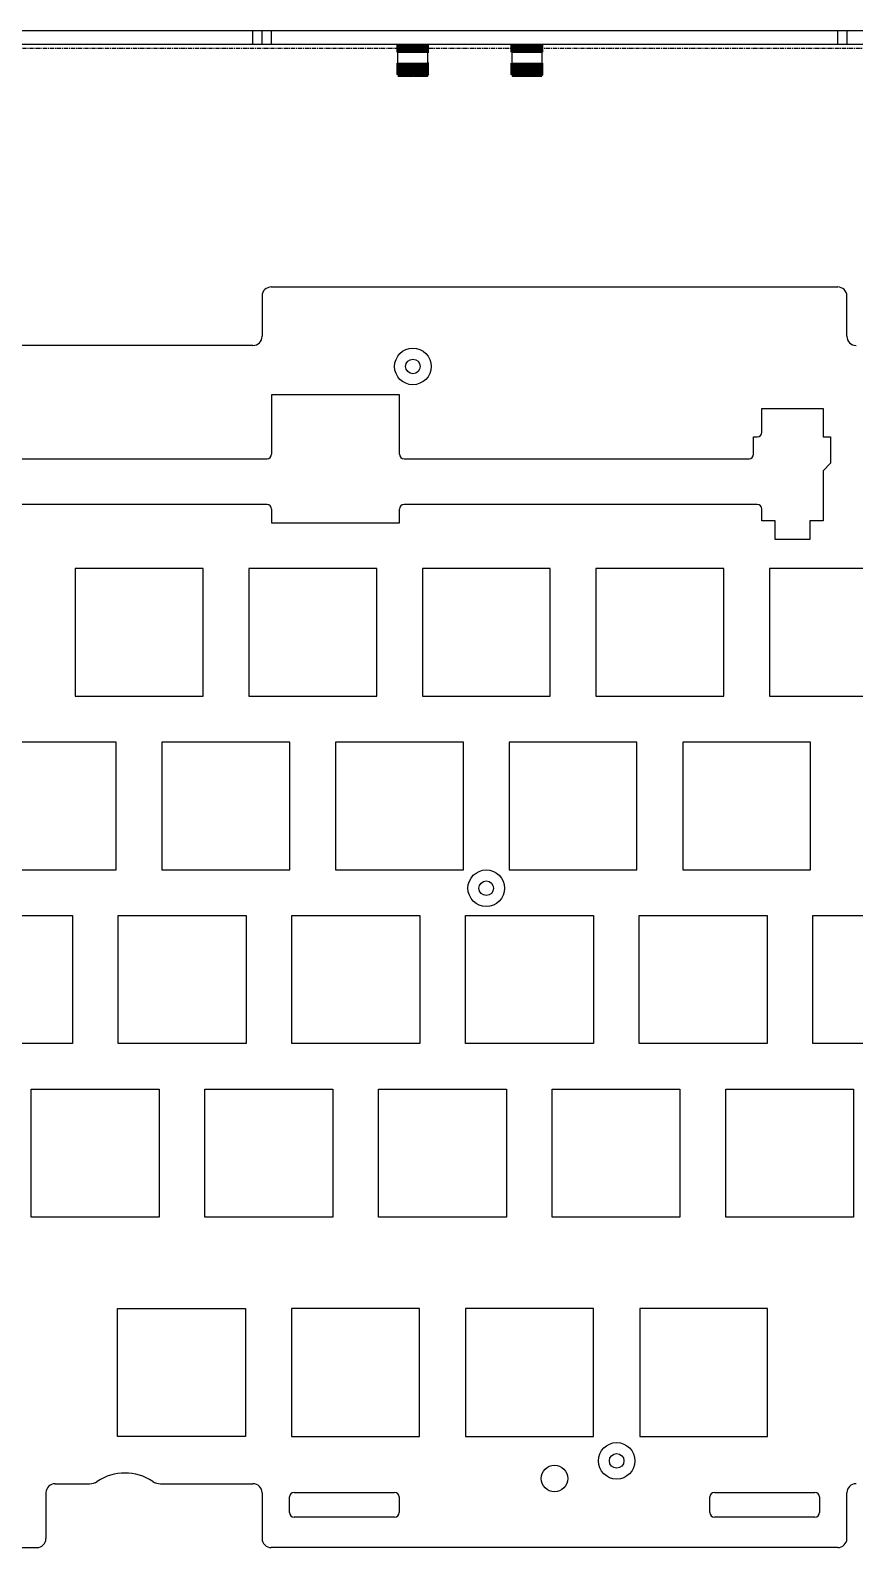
# Model space of a CAD drawing. Header units: inches. Extents: x -570 to -202, y 756 to 1133.
# Drawn here: x -467.9 to -377.7, y 755.7 to 921.8 of the extents above; entities that cross this region are included whole.
import ezdxf

# ---------------------------------------------------------------- set-up
doc = ezdxf.new("R2010")
doc.units = ezdxf.units.IN
doc.header["$LTSCALE"] = 1.21
doc.header["$MEASUREMENT"] = 0
doc.linetypes.add('CENTER', pattern=[0.6, 0.375, -0.075, 0.075, -0.075])
doc.layers.get('0').update_dxf_attribs({"linetype": 'CONTINUOUS'})

msp = doc.modelspace()

# ---------------------------------------------------------------- linework, layer by layer
at = {"color": 7, "linetype": 'Continuous'}
for p, q in [((-569.948, 921.779), (-251.268, 921.779)), ((-443.583, 920.279), (-443.583, 921.779)), ((-442.583, 920.279), (-442.583, 921.779)), ((-441.583, 921.779), (-441.583, 920.279)), ((-379.583, 920.279), (-379.583, 921.779)), ((-378.583, 921.779), (-378.583, 920.279)), ((-569.948, 920.279), (-251.268, 920.279)), ((-427.814, 919.379), (-427.814, 920.279)), ((-427.778, 919.379), (-427.778, 920.279)), ((-427.723, 916.929), (-427.723, 920.279)), ((-427.71, 920.279), (-427.71, 919.379)), ((-427.65, 919.379), (-427.65, 920.279)), ((-427.634, 920.279), (-427.634, 919.379)), ((-427.56, 919.379), (-427.56, 920.279)), ((-427.54, 920.279), (-427.54, 919.379)), ((-427.454, 919.379), (-427.454, 920.279)), ((-427.431, 920.279), (-427.431, 919.379)), ((-427.333, 919.379), (-427.333, 920.279)), ((-427.307, 920.279), (-427.307, 919.379)), ((-427.198, 919.379), (-427.198, 920.279)), ((-427.17, 920.279), (-427.17, 919.379)), ((-427.051, 919.379), (-427.051, 920.279)), ((-427.021, 920.279), (-427.021, 919.379)), ((-426.893, 919.379), (-426.893, 920.279)), ((-426.861, 920.279), (-426.861, 919.379)), ((-426.727, 919.379), (-426.727, 920.279)), ((-426.693, 920.279), (-426.693, 919.379)), ((-426.553, 919.379), (-426.553, 920.279)), ((-426.518, 920.279), (-426.518, 919.379)), ((-426.374, 919.379), (-426.374, 920.279)), ((-426.339, 920.279), (-426.339, 919.379)), ((-426.192, 919.379), (-426.192, 920.279)), ((-426.156, 920.279), (-426.156, 919.379)), ((-426.009, 919.379), (-426.009, 920.279)), ((-425.973, 920.279), (-425.973, 919.379)), ((-425.827, 919.379), (-425.827, 920.279)), ((-425.791, 920.279), (-425.791, 919.379)), ((-425.647, 919.379), (-425.647, 920.279)), ((-425.612, 920.279), (-425.612, 919.379)), ((-425.473, 919.379), (-425.473, 920.279)), ((-425.439, 920.279), (-425.439, 919.379)), ((-425.304, 919.379), (-425.304, 920.279)), ((-425.272, 920.279), (-425.272, 919.379)), ((-425.145, 919.379), (-425.145, 920.279)), ((-425.114, 920.279), (-425.114, 919.379)), ((-425.098, 920.279), (-425.098, 919.972)), ((-424.996, 919.379), (-424.996, 920.279)), ((-424.967, 920.279), (-424.967, 919.379)), ((-424.858, 919.379), (-424.858, 920.279)), ((-424.833, 920.279), (-424.833, 919.379)), ((-424.734, 919.379), (-424.734, 920.279)), ((-424.711, 920.279), (-424.711, 919.379)), ((-424.625, 919.379), (-424.625, 920.279)), ((-424.605, 920.279), (-424.605, 919.379)), ((-424.532, 919.379), (-424.532, 920.279)), ((-424.515, 920.279), (-424.515, 919.379)), ((-424.456, 919.379), (-424.456, 920.279)), ((-424.443, 916.929), (-424.443, 920.279)), ((-424.397, 919.379), (-424.397, 920.279)), ((-424.357, 919.379), (-424.357, 920.279)), ((-415.314, 919.379), (-415.314, 920.279)), ((-415.278, 919.379), (-415.278, 920.279)), ((-415.223, 916.929), (-415.223, 920.279)), ((-415.21, 920.279), (-415.21, 919.379)), ((-415.15, 919.379), (-415.15, 920.279)), ((-415.134, 920.279), (-415.134, 919.379)), ((-415.06, 919.379), (-415.06, 920.279)), ((-415.04, 920.279), (-415.04, 919.379)), ((-414.954, 919.379), (-414.954, 920.279)), ((-414.931, 920.279), (-414.931, 919.379)), ((-414.833, 919.379), (-414.833, 920.279)), ((-414.807, 920.279), (-414.807, 919.379)), ((-414.698, 919.379), (-414.698, 920.279)), ((-414.67, 920.279), (-414.67, 919.379)), ((-414.551, 919.379), (-414.551, 920.279)), ((-414.521, 920.279), (-414.521, 919.379)), ((-414.393, 919.379), (-414.393, 920.279)), ((-414.361, 920.279), (-414.361, 919.379)), ((-414.227, 919.379), (-414.227, 920.279)), ((-414.193, 920.279), (-414.193, 919.379)), ((-414.053, 919.379), (-414.053, 920.279)), ((-414.018, 920.279), (-414.018, 919.379)), ((-413.874, 919.379), (-413.874, 920.279)), ((-413.839, 920.279), (-413.839, 919.379)), ((-413.692, 919.379), (-413.692, 920.279)), ((-413.656, 920.279), (-413.656, 919.379)), ((-413.509, 919.379), (-413.509, 920.279)), ((-413.473, 920.279), (-413.473, 919.379)), ((-413.327, 919.379), (-413.327, 920.279)), ((-413.291, 920.279), (-413.291, 919.379)), ((-413.147, 919.379), (-413.147, 920.279)), ((-413.112, 920.279), (-413.112, 919.379)), ((-412.973, 919.379), (-412.973, 920.279)), ((-412.939, 920.279), (-412.939, 919.379)), ((-412.804, 919.379), (-412.804, 920.279)), ((-412.772, 920.279), (-412.772, 919.379)), ((-412.645, 919.379), (-412.645, 920.279)), ((-412.614, 920.279), (-412.614, 919.379)), ((-412.496, 919.379), (-412.496, 920.279)), ((-412.467, 920.279), (-412.467, 919.379)), ((-412.358, 919.379), (-412.358, 920.279)), ((-412.333, 920.279), (-412.333, 919.379)), ((-412.234, 919.379), (-412.234, 920.279)), ((-412.211, 920.279), (-412.211, 919.379)), ((-412.125, 919.379), (-412.125, 920.279)), ((-412.105, 920.279), (-412.105, 919.379)), ((-412.032, 919.379), (-412.032, 920.279)), ((-412.015, 920.279), (-412.015, 919.379)), ((-411.956, 919.379), (-411.956, 920.279)), ((-411.943, 916.929), (-411.943, 920.279)), ((-411.897, 919.379), (-411.897, 920.279)), ((-411.857, 919.379), (-411.857, 920.279)), ((-427.814, 919.379), (-427.808, 919.379)), ((-427.768, 919.379), (-424.605, 919.379)), ((-424.579, 919.379), (-424.397, 919.379)), ((-424.357, 919.379), (-424.352, 919.379)), ((-415.314, 919.379), (-415.308, 919.379)), ((-415.268, 919.379), (-415.087, 919.379)), ((-415.06, 919.379), (-411.897, 919.379)), ((-411.857, 919.379), (-411.852, 919.379)), ((-427.814, 916.929), (-427.814, 918.179)), ((-427.808, 918.179), (-427.814, 918.179)), ((-427.814, 916.929), (-427.808, 916.929)), ((-427.778, 916.929), (-427.778, 918.179)), ((-427.778, 918.179), (-424.397, 918.179)), ((-427.778, 916.929), (-427.768, 916.929)), ((-427.723, 916.929), (-427.71, 916.929)), ((-427.683, 916.779), (-427.717, 916.813)), ((-427.71, 918.179), (-427.71, 916.929)), ((-427.683, 916.779), (-424.483, 916.779)), ((-427.65, 916.929), (-427.65, 918.179)), ((-427.65, 916.929), (-427.634, 916.929)), ((-427.634, 918.179), (-427.634, 916.929)), ((-427.56, 916.929), (-427.56, 918.179)), ((-427.56, 916.929), (-427.54, 916.929)), ((-427.54, 918.179), (-427.54, 916.929)), ((-427.454, 916.929), (-427.454, 918.179)), ((-427.454, 916.929), (-427.431, 916.929)), ((-427.431, 918.179), (-427.431, 916.929)), ((-427.333, 916.929), (-427.333, 918.179)), ((-427.333, 916.929), (-427.307, 916.929)), ((-427.331, 916.904), (-427.333, 916.929)), ((-427.307, 918.179), (-427.307, 916.929)), ((-427.204, 916.854), (-427.198, 918.179)), ((-427.2, 916.904), (-427.198, 916.929)), ((-427.198, 916.929), (-427.17, 916.929)), ((-427.17, 918.179), (-427.17, 916.929)), ((-427.067, 916.929), (-427.067, 916.854)), ((-427.051, 916.929), (-427.051, 918.179)), ((-427.051, 916.929), (-427.021, 916.929)), ((-427.021, 918.179), (-427.021, 916.929)), ((-426.893, 916.929), (-426.893, 918.179)), ((-426.893, 916.929), (-426.861, 916.929)), ((-426.861, 918.179), (-426.861, 916.929)), ((-426.727, 916.929), (-426.727, 918.179)), ((-426.727, 916.929), (-426.693, 916.929)), ((-426.693, 918.179), (-426.693, 916.929)), ((-426.553, 916.929), (-426.553, 918.179)), ((-426.553, 916.929), (-426.518, 916.929)), ((-426.518, 918.179), (-426.518, 916.929)), ((-426.374, 916.929), (-426.374, 918.179)), ((-426.374, 916.929), (-426.339, 916.929)), ((-426.339, 918.179), (-426.339, 916.929)), ((-426.192, 916.929), (-426.192, 918.179)), ((-426.192, 916.929), (-426.156, 916.929)), ((-426.156, 918.179), (-426.156, 916.929)), ((-426.009, 916.929), (-426.009, 918.179)), ((-426.009, 916.929), (-425.973, 916.929)), ((-425.973, 918.179), (-425.973, 916.929)), ((-425.827, 916.929), (-425.827, 918.179)), ((-425.827, 916.929), (-425.791, 916.929)), ((-425.791, 918.179), (-425.791, 916.929)), ((-425.647, 916.929), (-425.647, 918.179)), ((-425.647, 916.929), (-425.612, 916.929)), ((-425.612, 918.179), (-425.612, 916.929)), ((-425.473, 916.929), (-425.473, 918.179)), ((-425.473, 916.929), (-425.439, 916.929)), ((-425.439, 918.179), (-425.439, 916.929)), ((-425.304, 916.929), (-425.304, 918.179)), ((-425.304, 916.929), (-425.272, 916.929)), ((-425.272, 918.179), (-425.272, 916.929)), ((-425.145, 916.929), (-425.145, 918.179)), ((-425.145, 916.929), (-425.114, 916.929)), ((-425.114, 918.179), (-425.114, 916.929)), ((-425.098, 916.929), (-425.098, 916.854)), ((-424.996, 916.929), (-424.996, 918.179)), ((-424.996, 916.929), (-424.967, 916.929)), ((-424.967, 918.179), (-424.962, 916.854)), ((-424.967, 916.929), (-424.964, 916.879)), ((-424.964, 916.879), (-424.962, 916.854)), ((-424.858, 916.929), (-424.858, 918.179)), ((-424.858, 916.929), (-424.833, 916.929)), ((-424.836, 916.879), (-424.838, 916.854)), ((-424.833, 916.929), (-424.836, 916.879)), ((-424.833, 918.179), (-424.833, 916.929)), ((-424.734, 916.929), (-424.734, 918.179)), ((-424.734, 916.929), (-424.711, 916.929)), ((-424.711, 918.179), (-424.711, 916.929)), ((-424.625, 916.929), (-424.625, 918.179)), ((-424.625, 916.929), (-424.605, 916.929)), ((-424.605, 918.179), (-424.605, 916.929)), ((-424.532, 916.929), (-424.532, 918.179)), ((-424.532, 916.929), (-424.515, 916.929)), ((-424.515, 918.179), (-424.515, 916.929)), ((-424.483, 916.779), (-424.449, 916.813)), ((-424.456, 916.929), (-424.456, 918.179)), ((-424.456, 916.929), (-424.443, 916.929)), ((-424.397, 916.929), (-424.397, 918.179)), ((-424.397, 916.929), (-424.388, 916.929)), ((-424.357, 916.929), (-424.357, 918.179)), ((-424.352, 918.179), (-424.357, 918.179)), ((-424.357, 916.929), (-424.352, 916.929)), ((-415.314, 916.929), (-415.314, 918.179)), ((-415.308, 918.179), (-415.314, 918.179)), ((-415.314, 916.929), (-415.308, 916.929)), ((-415.278, 916.929), (-415.278, 918.179)), ((-415.278, 918.179), (-411.897, 918.179)), ((-415.278, 916.929), (-415.268, 916.929)), ((-415.223, 916.929), (-415.21, 916.929)), ((-415.183, 916.779), (-415.217, 916.813)), ((-415.21, 918.179), (-415.21, 916.929)), ((-415.183, 916.779), (-411.983, 916.779)), ((-415.15, 916.929), (-415.15, 918.179)), ((-415.15, 916.929), (-415.134, 916.929)), ((-415.134, 918.179), (-415.134, 916.929)), ((-415.06, 916.929), (-415.06, 918.179)), ((-415.06, 916.929), (-415.04, 916.929)), ((-415.04, 918.179), (-415.04, 916.929)), ((-414.954, 916.929), (-414.954, 918.179)), ((-414.954, 916.929), (-414.931, 916.929)), ((-414.931, 918.179), (-414.931, 916.929)), ((-414.833, 916.929), (-414.833, 918.179)), ((-414.833, 916.929), (-414.807, 916.929)), ((-414.831, 916.904), (-414.833, 916.929)), ((-414.807, 918.179), (-414.807, 916.929)), ((-414.704, 916.854), (-414.698, 918.179)), ((-414.7, 916.904), (-414.698, 916.929)), ((-414.698, 916.929), (-414.67, 916.929)), ((-414.67, 918.179), (-414.67, 916.929)), ((-414.567, 916.929), (-414.567, 916.854)), ((-414.551, 916.929), (-414.551, 918.179)), ((-414.551, 916.929), (-414.521, 916.929)), ((-414.521, 918.179), (-414.521, 916.929)), ((-414.393, 916.929), (-414.393, 918.179)), ((-414.393, 916.929), (-414.361, 916.929)), ((-414.361, 918.179), (-414.361, 916.929)), ((-414.227, 916.929), (-414.227, 918.179)), ((-414.227, 916.929), (-414.193, 916.929)), ((-414.193, 918.179), (-414.193, 916.929)), ((-414.053, 916.929), (-414.053, 918.179)), ((-414.053, 916.929), (-414.018, 916.929)), ((-414.018, 918.179), (-414.018, 916.929)), ((-413.874, 916.929), (-413.874, 918.179)), ((-413.874, 916.929), (-413.839, 916.929)), ((-413.839, 918.179), (-413.839, 916.929)), ((-413.692, 916.929), (-413.692, 918.179)), ((-413.692, 916.929), (-413.656, 916.929)), ((-413.656, 918.179), (-413.656, 916.929)), ((-413.509, 916.929), (-413.509, 918.179)), ((-413.509, 916.929), (-413.473, 916.929)), ((-413.473, 918.179), (-413.473, 916.929)), ((-413.327, 916.929), (-413.327, 918.179)), ((-413.327, 916.929), (-413.291, 916.929)), ((-413.291, 918.179), (-413.291, 916.929)), ((-413.147, 916.929), (-413.147, 918.179)), ((-413.147, 916.929), (-413.112, 916.929)), ((-413.112, 918.179), (-413.112, 916.929)), ((-412.973, 916.929), (-412.973, 918.179)), ((-412.973, 916.929), (-412.939, 916.929)), ((-412.939, 918.179), (-412.939, 916.929)), ((-412.804, 916.929), (-412.804, 918.179)), ((-412.804, 916.929), (-412.772, 916.929)), ((-412.772, 918.179), (-412.772, 916.929)), ((-412.645, 916.929), (-412.645, 918.179)), ((-412.645, 916.929), (-412.614, 916.929)), ((-412.614, 918.179), (-412.614, 916.929)), ((-412.598, 916.929), (-412.598, 916.854)), ((-412.496, 916.929), (-412.496, 918.179)), ((-412.496, 916.929), (-412.467, 916.929)), ((-412.467, 918.179), (-412.462, 916.854)), ((-412.467, 916.929), (-412.464, 916.879)), ((-412.464, 916.879), (-412.462, 916.854)), ((-412.358, 916.929), (-412.358, 918.179)), ((-412.358, 916.929), (-412.333, 916.929)), ((-412.336, 916.879), (-412.338, 916.854)), ((-412.333, 916.929), (-412.336, 916.879)), ((-412.333, 918.179), (-412.333, 916.929)), ((-412.234, 916.929), (-412.234, 918.179)), ((-412.234, 916.929), (-412.211, 916.929)), ((-412.211, 918.179), (-412.211, 916.929)), ((-412.125, 916.929), (-412.125, 918.179)), ((-412.125, 916.929), (-412.105, 916.929)), ((-412.105, 918.179), (-412.105, 916.929)), ((-412.032, 916.929), (-412.032, 918.179)), ((-412.032, 916.929), (-412.015, 916.929)), ((-412.015, 918.179), (-412.015, 916.929)), ((-411.983, 916.779), (-411.949, 916.813)), ((-411.956, 916.929), (-411.956, 918.179)), ((-411.956, 916.929), (-411.943, 916.929)), ((-411.897, 916.929), (-411.897, 918.179)), ((-411.897, 916.929), (-411.888, 916.929)), ((-411.857, 916.929), (-411.857, 918.179)), ((-411.852, 918.179), (-411.857, 918.179)), ((-411.857, 916.929), (-411.852, 916.929)), ((-441.583, 893.695), (-379.583, 893.695)), ((-442.583, 892.695), (-442.583, 888.295)), ((-378.583, 888.295), (-378.583, 892.695)), ((-443.583, 887.295), (-483.083, 887.295)), ((-441.543, 881.895), (-441.543, 875.395)), ((-427.543, 881.895), (-441.543, 881.895)), ((-427.543, 875.395), (-427.543, 881.895)), ((-387.893, 877.795), (-387.893, 880.395)), ((-387.893, 880.395), (-381.193, 880.395)), ((-381.193, 880.395), (-381.193, 877.295)), ((-388.793, 875.395), (-388.793, 877.295)), ((-388.793, 877.295), (-388.393, 877.295)), ((-381.193, 877.295), (-380.368, 877.295)), ((-380.368, 877.295), (-380.368, 874.395)), ((-479.793, 874.895), (-442.043, 874.895)), ((-427.043, 874.895), (-389.293, 874.895)), ((-381.193, 873.57), (-380.368, 874.395)), ((-381.193, 873.57), (-381.193, 868.095)), ((-442.043, 869.895), (-480.693, 869.895)), ((-441.543, 869.395), (-441.543, 867.895)), ((-427.543, 867.895), (-427.543, 869.395)), ((-388.393, 869.895), (-427.043, 869.895)), ((-387.893, 868.095), (-387.893, 869.395)), ((-441.543, 867.895), (-427.543, 867.895)), ((-386.443, 868.095), (-387.893, 868.095)), ((-386.443, 866.045), (-386.443, 868.095)), ((-382.643, 868.095), (-382.643, 866.045)), ((-381.193, 868.095), (-382.643, 868.095)), ((-382.643, 866.045), (-386.443, 866.045)), ((-463.043, 862.895), (-463.043, 848.895)), ((-449.043, 862.895), (-463.043, 862.895)), ((-449.043, 848.895), (-449.043, 862.895)), ((-444.043, 862.895), (-444.043, 848.895)), ((-430.043, 862.895), (-444.043, 862.895)), ((-430.043, 848.895), (-430.043, 862.895)), ((-425.043, 862.895), (-425.043, 848.895)), ((-411.043, 862.895), (-425.043, 862.895)), ((-411.043, 848.895), (-411.043, 862.895)), ((-406.043, 862.895), (-406.043, 848.895)), ((-392.043, 862.895), (-406.043, 862.895)), ((-392.043, 848.895), (-392.043, 862.895)), ((-387.043, 862.895), (-387.043, 848.895)), ((-373.043, 862.895), (-387.043, 862.895)), ((-463.043, 848.895), (-449.043, 848.895)), ((-444.043, 848.895), (-430.043, 848.895)), ((-425.043, 848.895), (-411.043, 848.895)), ((-406.043, 848.895), (-392.043, 848.895)), ((-387.043, 848.895), (-373.043, 848.895)), ((-458.553, 843.895), (-472.553, 843.895)), ((-458.553, 829.895), (-458.553, 843.895)), ((-453.553, 843.895), (-453.553, 829.895)), ((-439.553, 843.895), (-453.553, 843.895)), ((-439.553, 829.895), (-439.553, 843.895)), ((-434.553, 843.895), (-434.553, 829.895)), ((-420.553, 843.895), (-434.553, 843.895)), ((-420.553, 829.895), (-420.553, 843.895)), ((-415.553, 843.895), (-415.553, 829.895)), ((-401.553, 843.895), (-415.553, 843.895)), ((-401.553, 829.895), (-401.553, 843.895)), ((-396.553, 843.895), (-396.553, 829.895)), ((-382.553, 843.895), (-396.553, 843.895)), ((-382.553, 829.895), (-382.553, 843.895)), ((-472.553, 829.895), (-458.553, 829.895)), ((-453.553, 829.895), (-439.553, 829.895)), ((-434.553, 829.895), (-420.553, 829.895)), ((-415.553, 829.895), (-401.553, 829.895)), ((-396.553, 829.895), (-382.553, 829.895)), ((-477.318, 824.895), (-463.318, 824.895)), ((-463.318, 824.895), (-463.318, 810.895)), ((-458.318, 810.895), (-458.318, 824.895)), ((-458.318, 824.895), (-444.318, 824.895)), ((-444.318, 824.895), (-444.318, 810.895)), ((-439.318, 810.895), (-439.318, 824.895)), ((-439.318, 824.895), (-425.318, 824.895)), ((-425.318, 824.895), (-425.318, 810.895)), ((-420.318, 810.895), (-420.318, 824.895)), ((-420.318, 824.895), (-406.318, 824.895)), ((-406.318, 824.895), (-406.318, 810.895)), ((-401.318, 824.895), (-387.318, 824.895)), ((-401.318, 810.895), (-401.318, 824.895)), ((-387.318, 824.895), (-387.318, 810.895)), ((-382.318, 824.895), (-368.318, 824.895)), ((-382.318, 810.895), (-382.318, 824.895)), ((-463.318, 810.895), (-477.318, 810.895)), ((-444.318, 810.895), (-458.318, 810.895)), ((-425.318, 810.895), (-439.318, 810.895)), ((-406.318, 810.895), (-420.318, 810.895)), ((-387.318, 810.895), (-401.318, 810.895)), ((-368.318, 810.895), (-382.318, 810.895)), ((-467.848, 791.895), (-467.848, 805.895)), ((-467.848, 805.895), (-453.848, 805.895)), ((-453.848, 805.895), (-453.848, 791.895)), ((-448.848, 791.895), (-448.848, 805.895)), ((-448.848, 805.895), (-434.848, 805.895)), ((-434.848, 805.895), (-434.848, 791.895)), ((-429.848, 791.895), (-429.848, 805.895)), ((-429.848, 805.895), (-415.848, 805.895)), ((-415.848, 805.895), (-415.848, 791.895)), ((-410.848, 805.895), (-396.848, 805.895)), ((-410.848, 791.895), (-410.848, 805.895)), ((-396.848, 805.895), (-396.848, 791.895)), ((-391.848, 805.895), (-377.848, 805.895)), ((-391.848, 791.895), (-391.848, 805.895)), ((-377.848, 805.895), (-377.848, 791.895)), ((-453.848, 791.895), (-467.848, 791.895)), ((-434.848, 791.895), (-448.848, 791.895)), ((-415.848, 791.895), (-429.848, 791.895)), ((-396.848, 791.895), (-410.848, 791.895)), ((-377.848, 791.895), (-391.848, 791.895)), ((-458.403, 767.895), (-458.403, 781.895)), ((-458.403, 781.895), (-444.403, 781.895)), ((-444.403, 781.895), (-444.403, 767.895)), ((-425.353, 781.895), (-439.353, 781.895)), ((-439.353, 781.895), (-439.353, 767.895)), ((-425.353, 767.895), (-425.353, 781.895)), ((-406.303, 781.895), (-420.303, 781.895)), ((-420.303, 781.895), (-420.303, 767.895)), ((-406.303, 767.895), (-406.303, 781.895)), ((-387.253, 781.895), (-401.253, 781.895)), ((-401.253, 781.895), (-401.253, 767.895)), ((-387.253, 767.895), (-387.253, 781.895)), ((-444.403, 767.895), (-458.403, 767.895)), ((-439.353, 767.895), (-425.353, 767.895)), ((-420.303, 767.895), (-406.303, 767.895)), ((-401.253, 767.895), (-387.253, 767.895)), ((-465.233, 762.728), (-461.453, 762.728)), ((-453.713, 762.728), (-443.583, 762.728)), ((-466.233, 761.728), (-466.233, 756.728)), ((-442.583, 761.728), (-442.583, 756.728)), ((-439.583, 759.578), (-439.583, 761.278)), ((-439.083, 761.778), (-428.083, 761.778)), ((-427.583, 761.278), (-427.583, 759.578)), ((-393.583, 759.578), (-393.583, 761.278)), ((-393.083, 761.778), (-382.083, 761.778)), ((-381.583, 761.278), (-381.583, 759.578)), ((-378.583, 756.728), (-378.583, 761.728)), ((-428.083, 759.078), (-439.083, 759.078)), ((-382.083, 759.078), (-393.083, 759.078)), ((-485.733, 755.728), (-467.233, 755.728)), ((-379.583, 755.728), (-441.583, 755.728))]:
    msp.add_line(p, q, dxfattribs=at)
at = {"color": 1, "linetype": 'CENTER'}
msp.add_line((-251.268, 919.779), (-569.986, 919.779), dxfattribs=at)
at = {"color": 7, "linetype": 'Continuous'}
for centre, radius in [((-426.083, 884.995), 2), ((-426.083, 884.995), 0.8), ((-418.053, 827.895), 2), ((-418.053, 827.895), 0.8), ((-403.778, 765.228), 2), ((-403.778, 765.228), 0.8), ((-410.583, 763.295), 1.45)]:
    msp.add_circle(centre, radius, dxfattribs=at)
for centre, radius, start, end in [((-542.319, 920.073), 127.752, 359.88275, 0.09238), ((-423.77, 920.386), 5.32, 220.52309, 220.88094), ((-423.605, 920.016), 5.19, 216.49244, 216.83915), ((-423.797, 921.734), 6.233, 230.42801, 231.15793), ((-423.265, 919.678), 5.238, 211.65928, 211.98358), ((-423.696, 922.018), 6.481, 231.73513, 232.45748), ((-423.704, 919.403), 4.719, 211.97674, 212.6925), ((-424.125, 921.328), 5.712, 231.16249, 231.56099), ((-422.597, 919.389), 5.62, 205.95453, 206.24049), ((-424.022, 921.595), 5.947, 232.46193, 232.85593), ((-423.119, 919.131), 5.038, 206.23413, 206.86745), ((-423.583, 922.242), 6.681, 232.68019, 233.39614), ((-423.908, 921.805), 6.136, 233.40049, 233.79076), ((-421.214, 919.16), 6.726, 199.3685, 199.5961), ((-421.643, 919.007), 6.271, 199.59742, 199.84009), ((-422.136, 918.83), 5.748, 199.83782, 200.10092), ((-423.463, 922.398), 6.821, 233.29386, 234.00524), ((-423.788, 921.951), 6.269, 234.00953, 234.39715), ((-417.701, 919.002), 9.971, 191.99551, 192.14352), ((-418.791, 918.766), 8.856, 192.13992, 192.46976), ((-423.208, 922.657), 7.117, 233.59975, 233.94292), ((-423.464, 922.307), 6.683, 233.9463, 234.31215), ((-423.665, 922.026), 6.337, 234.30914, 234.6954), ((-402.511, 918.69), 24.884, 184.11623, 184.23122), ((-423.084, 922.657), 7.117, 233.59975, 233.94292), ((-423.34, 922.307), 6.683, 233.9463, 234.31215), ((-423.541, 922.026), 6.337, 234.30914, 234.6954), ((-452.02, 918.69), 24.884, 355.76878, 355.88377), ((-422.961, 922.576), 7.043, 233.29776, 233.64206), ((-423.216, 922.229), 6.612, 233.64545, 234.01254), ((-423.418, 921.951), 6.269, 234.00953, 234.39715), ((-435.714, 918.766), 8.856, 347.53024, 347.86008), ((-436.804, 919.002), 9.971, 347.85648, 348.00449), ((-422.838, 922.417), 6.9, 232.68416, 233.03061), ((-423.197, 921.938), 6.301, 233.0274, 233.78716), ((-432.766, 918.992), 6.225, 339.91084, 340.64421), ((-422.963, 921.869), 6.293, 231.72581, 232.84215), ((-431.42, 919.212), 5.219, 333.14142, 334.0607), ((-422.838, 921.592), 6.049, 230.41844, 231.54683), ((-430.708, 919.49), 4.881, 327.31708, 328.35712), ((-422.707, 921.268), 5.775, 228.70613, 229.8468), ((-430.276, 919.814), 4.852, 322.41478, 323.52426), ((-422.563, 920.912), 5.488, 226.53264, 227.68307), ((-429.871, 920.069), 4.836, 318.34081, 319.12591), ((-430.237, 920.386), 5.32, 319.11906, 319.47691), ((-422.394, 920.541), 5.215, 223.82742, 224.9808), ((-429.663, 920.433), 5.062, 315.00945, 315.80115), ((-430.012, 920.773), 5.55, 315.79451, 316.1562), ((-422.052, 920.28), 5.158, 220.51713, 221.25464), ((-422.413, 919.964), 4.678, 221.2598, 221.66523), ((-429.497, 920.798), 5.332, 312.30749, 313.09669), ((-429.836, 921.161), 5.829, 313.09028, 313.45152), ((-421.751, 919.917), 5.025, 216.48641, 217.20163), ((-422.139, 919.623), 4.538, 217.20684, 217.60111), ((-429.458, 921.268), 5.775, 310.15284, 311.29352), ((-421.457, 919.49), 4.881, 211.64256, 212.68259), ((-429.327, 921.592), 6.049, 308.45281, 309.58121), ((-420.745, 919.212), 5.219, 205.93902, 206.85829), ((-429.202, 921.869), 6.293, 307.1575, 308.27385), ((-419.399, 918.992), 6.225, 199.35556, 200.08893), ((-429.08, 922.089), 6.489, 306.2224, 307.32861), ((-416.113, 918.84), 9.202, 191.98677, 192.46463), ((-428.957, 922.241), 6.626, 305.61583, 306.71482), ((-428.833, 922.319), 6.697, 305.31749, 306.41274), ((-428.607, 922.176), 6.522, 305.30953, 306.05974), ((-428.934, 922.626), 7.078, 306.05414, 306.3992), ((-428.484, 922.1), 6.452, 305.60782, 306.36063), ((-433.026, 918.69), 8.499, 347.52706, 347.69828), ((-434.096, 918.923), 9.594, 347.70093, 348.00757), ((-428.811, 922.545), 7.004, 306.35499, 306.70118), ((-428.364, 921.951), 6.317, 306.21428, 306.97214), ((-430.046, 918.836), 5.765, 339.89875, 340.16105), ((-430.719, 919.078), 6.481, 340.16498, 340.63605), ((-428.691, 922.387), 6.862, 306.96642, 307.31478), ((-428.251, 921.736), 6.124, 307.14921, 307.91417), ((-428.878, 919.046), 4.849, 333.12693, 333.45502), ((-429.392, 919.303), 5.424, 333.45974, 334.05094), ((-428.149, 921.463), 5.885, 308.4443, 309.21774), ((-428.319, 919.313), 4.551, 327.30146, 327.67182), ((-428.579, 922.158), 6.659, 307.90833, 308.25973), ((-428.753, 919.586), 5.063, 327.67693, 328.34663), ((-428.478, 921.868), 6.407, 309.21174, 309.56672), ((-428.428, 919.917), 5.025, 322.79837, 323.51359), ((-428.273, 920.28), 5.158, 318.74536, 319.48287), ((-411.27, 920.386), 5.32, 220.52309, 220.88094), ((-411.105, 920.016), 5.19, 216.49244, 216.83915), ((-411.297, 921.734), 6.233, 230.42801, 231.15793), ((-410.765, 919.678), 5.238, 211.65928, 211.98358), ((-411.196, 922.018), 6.481, 231.73513, 232.45748), ((-411.204, 919.403), 4.719, 211.97674, 212.6925), ((-411.625, 921.328), 5.712, 231.16249, 231.56099), ((-410.097, 919.389), 5.62, 205.95453, 206.24049), ((-411.522, 921.595), 5.947, 232.46193, 232.85593), ((-410.619, 919.131), 5.038, 206.23413, 206.86745), ((-411.083, 922.242), 6.681, 232.68019, 233.39614), ((-411.408, 921.805), 6.136, 233.40049, 233.79076), ((-408.714, 919.16), 6.726, 199.3685, 199.5961), ((-409.143, 919.007), 6.271, 199.59742, 199.84009), ((-409.636, 918.83), 5.748, 199.83782, 200.10092), ((-410.963, 922.398), 6.821, 233.29386, 234.00524), ((-411.288, 921.951), 6.269, 234.00953, 234.39715), ((-405.201, 919.002), 9.971, 191.99551, 192.14352), ((-406.291, 918.766), 8.856, 192.13992, 192.46976), ((-410.708, 922.657), 7.117, 233.59975, 233.94292), ((-410.964, 922.307), 6.683, 233.9463, 234.31215), ((-411.165, 922.026), 6.337, 234.30914, 234.6954), ((-390.011, 918.69), 24.884, 184.11623, 184.23122), ((-410.584, 922.657), 7.117, 233.59975, 233.94292), ((-410.84, 922.307), 6.683, 233.9463, 234.31215), ((-411.041, 922.026), 6.337, 234.30914, 234.6954), ((-439.52, 918.69), 24.884, 355.76878, 355.88377), ((-410.461, 922.576), 7.043, 233.29776, 233.64206), ((-410.716, 922.229), 6.612, 233.64545, 234.01254), ((-410.918, 921.951), 6.269, 234.00953, 234.39715), ((-423.214, 918.766), 8.856, 347.53024, 347.86008), ((-424.304, 919.002), 9.971, 347.85648, 348.00449), ((-410.338, 922.417), 6.9, 232.68416, 233.03061), ((-410.697, 921.938), 6.301, 233.0274, 233.78716), ((-420.266, 918.992), 6.225, 339.91084, 340.64421), ((-410.463, 921.869), 6.293, 231.72581, 232.84215), ((-418.92, 919.212), 5.219, 333.14142, 334.0607), ((-410.338, 921.592), 6.049, 230.41844, 231.54683), ((-418.208, 919.49), 4.881, 327.31708, 328.35712), ((-410.207, 921.268), 5.775, 228.70613, 229.8468), ((-417.776, 919.814), 4.852, 322.41478, 323.52426), ((-410.063, 920.912), 5.488, 226.53264, 227.68307), ((-417.371, 920.069), 4.836, 318.34081, 319.12591), ((-417.737, 920.386), 5.32, 319.11906, 319.47691), ((-409.894, 920.541), 5.215, 223.82742, 224.9808), ((-417.163, 920.433), 5.062, 315.00945, 315.80115), ((-417.512, 920.773), 5.55, 315.79451, 316.1562), ((-409.552, 920.28), 5.158, 220.51713, 221.25464), ((-409.913, 919.964), 4.678, 221.2598, 221.66523), ((-416.997, 920.798), 5.332, 312.30749, 313.09669), ((-417.336, 921.161), 5.829, 313.09028, 313.45152), ((-409.251, 919.917), 5.025, 216.48641, 217.20163), ((-409.639, 919.623), 4.538, 217.20684, 217.60111), ((-416.958, 921.268), 5.775, 310.15284, 311.29352), ((-408.957, 919.49), 4.881, 211.64256, 212.68259), ((-416.827, 921.592), 6.049, 308.45281, 309.58121), ((-408.245, 919.212), 5.219, 205.93902, 206.85829), ((-416.702, 921.869), 6.293, 307.1575, 308.27385), ((-406.899, 918.992), 6.225, 199.35556, 200.08893), ((-416.58, 922.089), 6.489, 306.2224, 307.32861), ((-403.613, 918.84), 9.202, 191.98677, 192.46463), ((-416.457, 922.241), 6.626, 305.61583, 306.71482), ((-416.333, 922.319), 6.697, 305.31749, 306.41274), ((-416.107, 922.176), 6.522, 305.30953, 306.05974), ((-416.434, 922.626), 7.078, 306.05414, 306.3992), ((-415.984, 922.1), 6.452, 305.60782, 306.36063), ((-420.526, 918.69), 8.499, 347.52706, 347.69828), ((-421.596, 918.923), 9.594, 347.70093, 348.00757), ((-416.311, 922.545), 7.004, 306.35499, 306.70118), ((-415.864, 921.951), 6.317, 306.21428, 306.97214), ((-417.546, 918.836), 5.765, 339.89875, 340.16105), ((-418.219, 919.078), 6.481, 340.16498, 340.63605), ((-416.191, 922.387), 6.862, 306.96642, 307.31478), ((-415.751, 921.736), 6.124, 307.14921, 307.91417), ((-416.378, 919.046), 4.849, 333.12693, 333.45502), ((-416.892, 919.303), 5.424, 333.45974, 334.05094), ((-415.649, 921.463), 5.885, 308.4443, 309.21774), ((-415.819, 919.313), 4.551, 327.30146, 327.67182), ((-416.079, 922.158), 6.659, 307.90833, 308.25973), ((-416.253, 919.586), 5.063, 327.67693, 328.34663), ((-415.978, 921.868), 6.407, 309.21174, 309.56672), ((-415.928, 919.917), 5.025, 322.79837, 323.51359), ((-415.773, 920.28), 5.158, 318.74536, 319.48287), ((-441.583, 892.695), 1, 90, 180), ((-379.583, 892.695), 1, 0, 90), ((-443.583, 888.295), 1, 270, 0), ((-377.583, 888.295), 1, 180, 270), ((-388.393, 877.795), 0.5, 270, 360), ((-442.043, 875.395), 0.5, 270, 360), ((-427.043, 875.395), 0.5, 180, 270), ((-389.293, 875.395), 0.5, 270, 360), ((-442.043, 869.395), 0.5, 0, 90), ((-427.043, 869.395), 0.5, 90, 180), ((-388.393, 869.395), 0.5, 0, 90), ((-457.583, 758.395), 5.5, 56.43618, 123.56382), ((-465.233, 761.728), 1, 90, 180), ((-461.453, 764.228), 1.5, 270, 303.56382), ((-453.713, 764.228), 1.5, 236.43618, 270), ((-443.583, 761.728), 1, 0, 90), ((-377.583, 761.728), 1, 90, 180), ((-439.083, 761.278), 0.5, 90, 180), ((-428.083, 761.278), 0.5, 0, 90), ((-393.083, 761.278), 0.5, 90, 180), ((-382.083, 761.278), 0.5, 0, 90), ((-439.083, 759.578), 0.5, 180, 270), ((-428.083, 759.578), 0.5, 270, 0), ((-393.083, 759.578), 0.5, 180, 270), ((-382.083, 759.578), 0.5, 270, 0), ((-467.233, 756.728), 1, 270, 0), ((-441.583, 756.728), 1, 180, 270), ((-379.583, 756.728), 1, 270, 0)]:
    msp.add_arc(centre, radius, start, end, dxfattribs=at)
for points in [[(-427.067, 919.972), (-427.068, 919.872), (-427.07, 919.772), (-427.067, 919.672)], [(-427.067, 920.279), (-427.067, 920.177), (-427.067, 920.074), (-427.067, 919.972)], [(-425.245, 920.279), (-425.245, 919.979), (-425.243, 919.679), (-425.243, 919.379)], [(-425.098, 919.972), (-425.098, 919.872), (-425.099, 919.772), (-425.098, 919.672)], [(-414.423, 919.379), (-414.423, 919.679), (-414.42, 919.979), (-414.42, 920.279)], [(-414.268, 919.379), (-414.268, 919.679), (-414.264, 919.979), (-414.264, 920.279)], [(-412.599, 919.812), (-412.596, 919.968), (-412.598, 920.123), (-412.598, 920.279)], [(-427.067, 919.672), (-427.064, 919.574), (-427.057, 919.477), (-427.057, 919.379)], [(-425.098, 919.672), (-425.098, 919.574), (-425.096, 919.477), (-425.096, 919.379)], [(-414.569, 919.379), (-414.569, 919.523), (-414.568, 919.668), (-414.567, 919.812)], [(-412.609, 919.379), (-412.609, 919.523), (-412.602, 919.668), (-412.599, 919.812)], [(-427.067, 917.747), (-427.072, 917.474), (-427.067, 917.202), (-427.067, 916.929)], [(-427.057, 918.179), (-427.057, 918.035), (-427.064, 917.891), (-427.067, 917.747)], [(-425.243, 918.179), (-425.243, 917.738), (-425.245, 917.296), (-425.245, 916.854)], [(-425.098, 917.747), (-425.099, 917.474), (-425.098, 917.202), (-425.098, 916.929)], [(-425.096, 918.179), (-425.096, 918.035), (-425.098, 917.891), (-425.098, 917.747)], [(-414.567, 917.747), (-414.572, 917.474), (-414.567, 917.202), (-414.567, 916.929)], [(-414.557, 918.179), (-414.557, 918.035), (-414.564, 917.891), (-414.567, 917.747)], [(-412.743, 918.179), (-412.743, 917.738), (-412.745, 917.296), (-412.745, 916.854)], [(-412.598, 917.747), (-412.599, 917.474), (-412.598, 917.202), (-412.598, 916.929)], [(-412.596, 918.179), (-412.596, 918.035), (-412.598, 917.891), (-412.598, 917.747)]]:
    msp.add_open_spline(points, degree=3, dxfattribs=at)
for points, knots in [([(-426.92, 920.279), (-426.92, 920.129), (-426.923, 919.904), (-426.919, 919.604), (-426.91, 919.454), (-426.91, 919.379)], [0, 0, 0, 0, 0.5000414, 0.7500081, 1, 1, 1, 1]), ([(-426.764, 920.279), (-426.764, 920.129), (-426.767, 919.904), (-426.763, 919.604), (-426.754, 919.454), (-426.754, 919.379)], [0, 0, 0, 0, 0.5000474, 0.7500146, 1, 1, 1, 1]), ([(-426.6, 920.279), (-426.6, 920.129), (-426.603, 919.904), (-426.6, 919.604), (-426.591, 919.454), (-426.591, 919.379)], [0, 0, 0, 0, 0.500055, 0.7500228, 1, 1, 1, 1]), ([(-426.431, 920.279), (-426.431, 920.129), (-426.433, 919.904), (-426.43, 919.604), (-426.422, 919.454), (-426.422, 919.379)], [0, 0, 0, 0, 0.5000638, 0.7500323, 1, 1, 1, 1]), ([(-426.258, 920.279), (-426.258, 920.129), (-426.26, 919.904), (-426.257, 919.604), (-426.249, 919.454), (-426.249, 919.379)], [0, 0, 0, 0, 0.5000736, 0.7500428, 1, 1, 1, 1]), ([(-426.083, 920.279), (-426.083, 920.129), (-426.085, 919.904), (-426.082, 919.604), (-426.075, 919.454), (-426.075, 919.379)], [0, 0, 0, 0, 0.500083, 0.7500533, 1, 1, 1, 1]), ([(-425.908, 920.279), (-425.908, 920.129), (-425.912, 919.829), (-425.901, 919.529), (-425.901, 919.379)], [0, 0, 0, 0, 0.5000901, 1, 1, 1, 1]), ([(-425.734, 920.279), (-425.734, 920.129), (-425.739, 919.829), (-425.729, 919.529), (-425.729, 919.379)], [0, 0, 0, 0, 0.500105, 1, 1, 1, 1]), ([(-425.565, 920.279), (-425.565, 920.129), (-425.569, 919.829), (-425.56, 919.529), (-425.56, 919.379)], [0, 0, 0, 0, 0.5001057, 1, 1, 1, 1]), ([(-425.401, 920.279), (-425.401, 920.129), (-425.404, 919.829), (-425.398, 919.529), (-425.398, 919.379)], [0, 0, 0, 0, 0.5001198, 1, 1, 1, 1]), ([(-414.105, 919.379), (-414.105, 919.529), (-414.098, 919.829), (-414.1, 920.129), (-414.1, 920.279)], [0, 0, 0, 0, 0.4999433, 1, 1, 1, 1]), ([(-413.937, 919.379), (-413.937, 919.529), (-413.928, 919.829), (-413.931, 920.129), (-413.931, 920.279)], [0, 0, 0, 0, 0.4999495, 1, 1, 1, 1]), ([(-413.765, 919.379), (-413.765, 919.529), (-413.755, 919.829), (-413.757, 920.129), (-413.758, 920.279)], [0, 0, 0, 0, 0.4999562, 1, 1, 1, 1]), ([(-413.59, 919.379), (-413.59, 919.529), (-413.579, 919.829), (-413.582, 920.129), (-413.583, 920.279)], [0, 0, 0, 0, 0.4999629, 1, 1, 1, 1]), ([(-413.417, 919.379), (-413.417, 919.529), (-413.404, 919.829), (-413.407, 920.129), (-413.408, 920.279)], [0, 0, 0, 0, 0.4999624, 1, 1, 1, 1]), ([(-413.243, 919.379), (-413.243, 919.529), (-413.231, 919.829), (-413.234, 920.129), (-413.234, 920.279)], [0, 0, 0, 0, 0.4999768, 1, 1, 1, 1]), ([(-413.076, 919.379), (-413.076, 919.529), (-413.061, 919.829), (-413.065, 920.129), (-413.065, 920.279)], [0, 0, 0, 0, 0.4999787, 1, 1, 1, 1]), ([(-412.911, 919.379), (-412.911, 919.529), (-412.897, 919.829), (-412.901, 920.129), (-412.901, 920.279)], [0, 0, 0, 0, 0.4999883, 1, 1, 1, 1]), ([(-412.757, 919.379), (-412.757, 919.529), (-412.74, 919.829), (-412.745, 920.129), (-412.745, 920.279)], [0, 0, 0, 0, 0.4999906, 1, 1, 1, 1]), ([(-426.91, 918.179), (-426.91, 918.069), (-426.919, 917.848), (-426.923, 917.406), (-426.92, 917.075), (-426.92, 916.854)], [0, 0, 0, 0, 0.2499962, 0.499981, 1, 1, 1, 1]), ([(-426.754, 918.179), (-426.754, 918.069), (-426.763, 917.848), (-426.767, 917.406), (-426.764, 917.075), (-426.764, 916.854)], [0, 0, 0, 0, 0.2499933, 0.4999782, 1, 1, 1, 1]), ([(-426.591, 918.179), (-426.591, 918.069), (-426.6, 917.848), (-426.603, 917.406), (-426.6, 917.075), (-426.6, 916.854)], [0, 0, 0, 0, 0.2499895, 0.4999745, 1, 1, 1, 1]), ([(-426.422, 918.179), (-426.422, 918.069), (-426.43, 917.848), (-426.433, 917.406), (-426.431, 917.075), (-426.431, 916.854)], [0, 0, 0, 0, 0.2499851, 0.4999704, 1, 1, 1, 1]), ([(-426.249, 918.179), (-426.249, 918.069), (-426.257, 917.848), (-426.26, 917.406), (-426.258, 917.075), (-426.258, 916.854)], [0, 0, 0, 0, 0.2499804, 0.4999662, 1, 1, 1, 1]), ([(-426.075, 918.179), (-426.075, 918.069), (-426.082, 917.848), (-426.085, 917.406), (-426.083, 917.075), (-426.083, 916.854)], [0, 0, 0, 0, 0.2499756, 0.4999618, 1, 1, 1, 1]), ([(-425.901, 918.179), (-425.901, 917.958), (-425.912, 917.517), (-425.908, 917.075), (-425.908, 916.854)], [0, 0, 0, 0, 0.4999588, 1, 1, 1, 1]), ([(-425.729, 918.179), (-425.729, 917.958), (-425.739, 917.517), (-425.734, 917.075), (-425.734, 916.854)], [0, 0, 0, 0, 0.4999521, 1, 1, 1, 1]), ([(-425.56, 918.179), (-425.56, 917.958), (-425.569, 917.517), (-425.565, 917.075), (-425.565, 916.854)], [0, 0, 0, 0, 0.4999521, 1, 1, 1, 1]), ([(-425.398, 918.179), (-425.398, 917.958), (-425.404, 917.517), (-425.401, 917.075), (-425.401, 916.854)], [0, 0, 0, 0, 0.4999449, 1, 1, 1, 1]), ([(-414.41, 918.179), (-414.41, 918.069), (-414.419, 917.848), (-414.423, 917.406), (-414.42, 917.075), (-414.42, 916.854)], [0, 0, 0, 0, 0.2499962, 0.499981, 1, 1, 1, 1]), ([(-414.254, 918.179), (-414.254, 918.069), (-414.263, 917.848), (-414.267, 917.406), (-414.264, 917.075), (-414.264, 916.854)], [0, 0, 0, 0, 0.2499933, 0.4999782, 1, 1, 1, 1]), ([(-414.091, 918.179), (-414.091, 918.069), (-414.1, 917.848), (-414.103, 917.406), (-414.1, 917.075), (-414.1, 916.854)], [0, 0, 0, 0, 0.2499895, 0.4999745, 1, 1, 1, 1]), ([(-413.922, 918.179), (-413.922, 918.069), (-413.93, 917.848), (-413.933, 917.406), (-413.931, 917.075), (-413.931, 916.854)], [0, 0, 0, 0, 0.2499851, 0.4999704, 1, 1, 1, 1]), ([(-413.749, 918.179), (-413.749, 918.069), (-413.757, 917.848), (-413.76, 917.406), (-413.758, 917.075), (-413.758, 916.854)], [0, 0, 0, 0, 0.2499804, 0.4999662, 1, 1, 1, 1]), ([(-413.575, 918.179), (-413.575, 918.069), (-413.582, 917.848), (-413.585, 917.406), (-413.583, 917.075), (-413.583, 916.854)], [0, 0, 0, 0, 0.2499756, 0.4999618, 1, 1, 1, 1]), ([(-413.401, 918.179), (-413.401, 917.958), (-413.412, 917.517), (-413.408, 917.075), (-413.408, 916.854)], [0, 0, 0, 0, 0.4999588, 1, 1, 1, 1]), ([(-413.229, 918.179), (-413.229, 917.958), (-413.239, 917.517), (-413.234, 917.075), (-413.234, 916.854)], [0, 0, 0, 0, 0.4999521, 1, 1, 1, 1]), ([(-413.06, 918.179), (-413.06, 917.958), (-413.069, 917.517), (-413.065, 917.075), (-413.065, 916.854)], [0, 0, 0, 0, 0.4999521, 1, 1, 1, 1]), ([(-412.898, 918.179), (-412.898, 917.958), (-412.904, 917.517), (-412.901, 917.075), (-412.901, 916.854)], [0, 0, 0, 0, 0.4999449, 1, 1, 1, 1])]:
    msp.add_open_spline(points, degree=3, knots=knots, dxfattribs=at)

doc.saveas('drawing.dxf')
